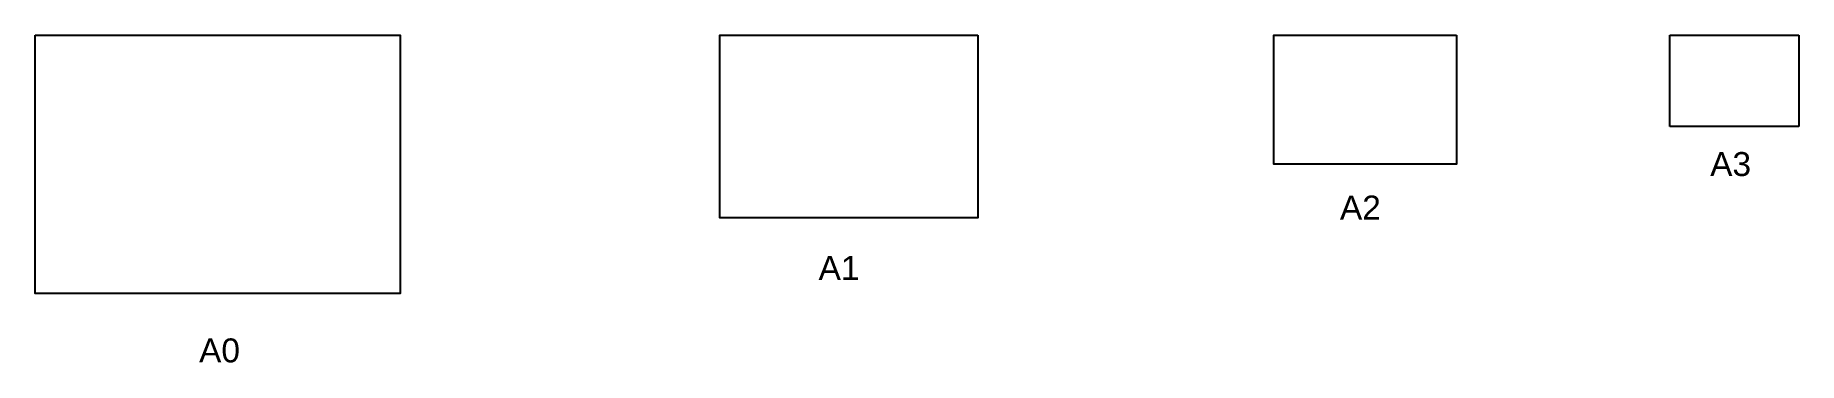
# Model space of a CAD drawing. Header units: millimetres. Extents: x 2748 to 8492, y 3543 to 4609.
import ezdxf

# ---------------------------------------------------------------- set-up
doc = ezdxf.new("R2010")
doc.units = ezdxf.units.MM
doc.header["$MEASUREMENT"] = 0
doc.styles.get("Standard").update_dxf_attribs({"font": 'arial.ttf'})

msp = doc.modelspace()

# ---------------------------------------------------------------- linework, layer by layer
for p, q in [((8072.3, 4609.3), (8492.3, 4609.3)), ((8072.3, 4312.3), (8072.3, 4609.3)), ((8492.3, 4609.3), (8492.3, 4312.3)), ((8492.3, 4312.3), (8072.3, 4312.3))]:
    msp.add_line(p, q)
for points in [[(2748.3, 4609.3), (3937.3, 4609.3), (3937.3, 3768.3), (2748.3, 3768.3)], [(5819, 4609.3), (5819, 4015.3), (4978, 4015.3), (4978, 4609.3)], [(7377.1, 4609.3), (7377.1, 4189.3), (6783.1, 4189.3), (6783.1, 4609.3)]]:
    msp.add_lwpolyline(points, close=True)

# ---------------------------------------------------------------- texts
at = {"char_height": 77.95, "attachment_point": 1}
for s, insert in [('A3', (8203.9, 4229)), ('A2', (6998, 4087.3)), ('A1', (5299.8, 3890.8)), ('A0', (3281.9, 3622.1))]:
    msp.add_mtext_dynamic_manual_height_columns(s, width=3246.931, gutter_width=3.9, heights=[0], dxfattribs=dict(at, insert=insert))

doc.saveas('drawing.dxf')
